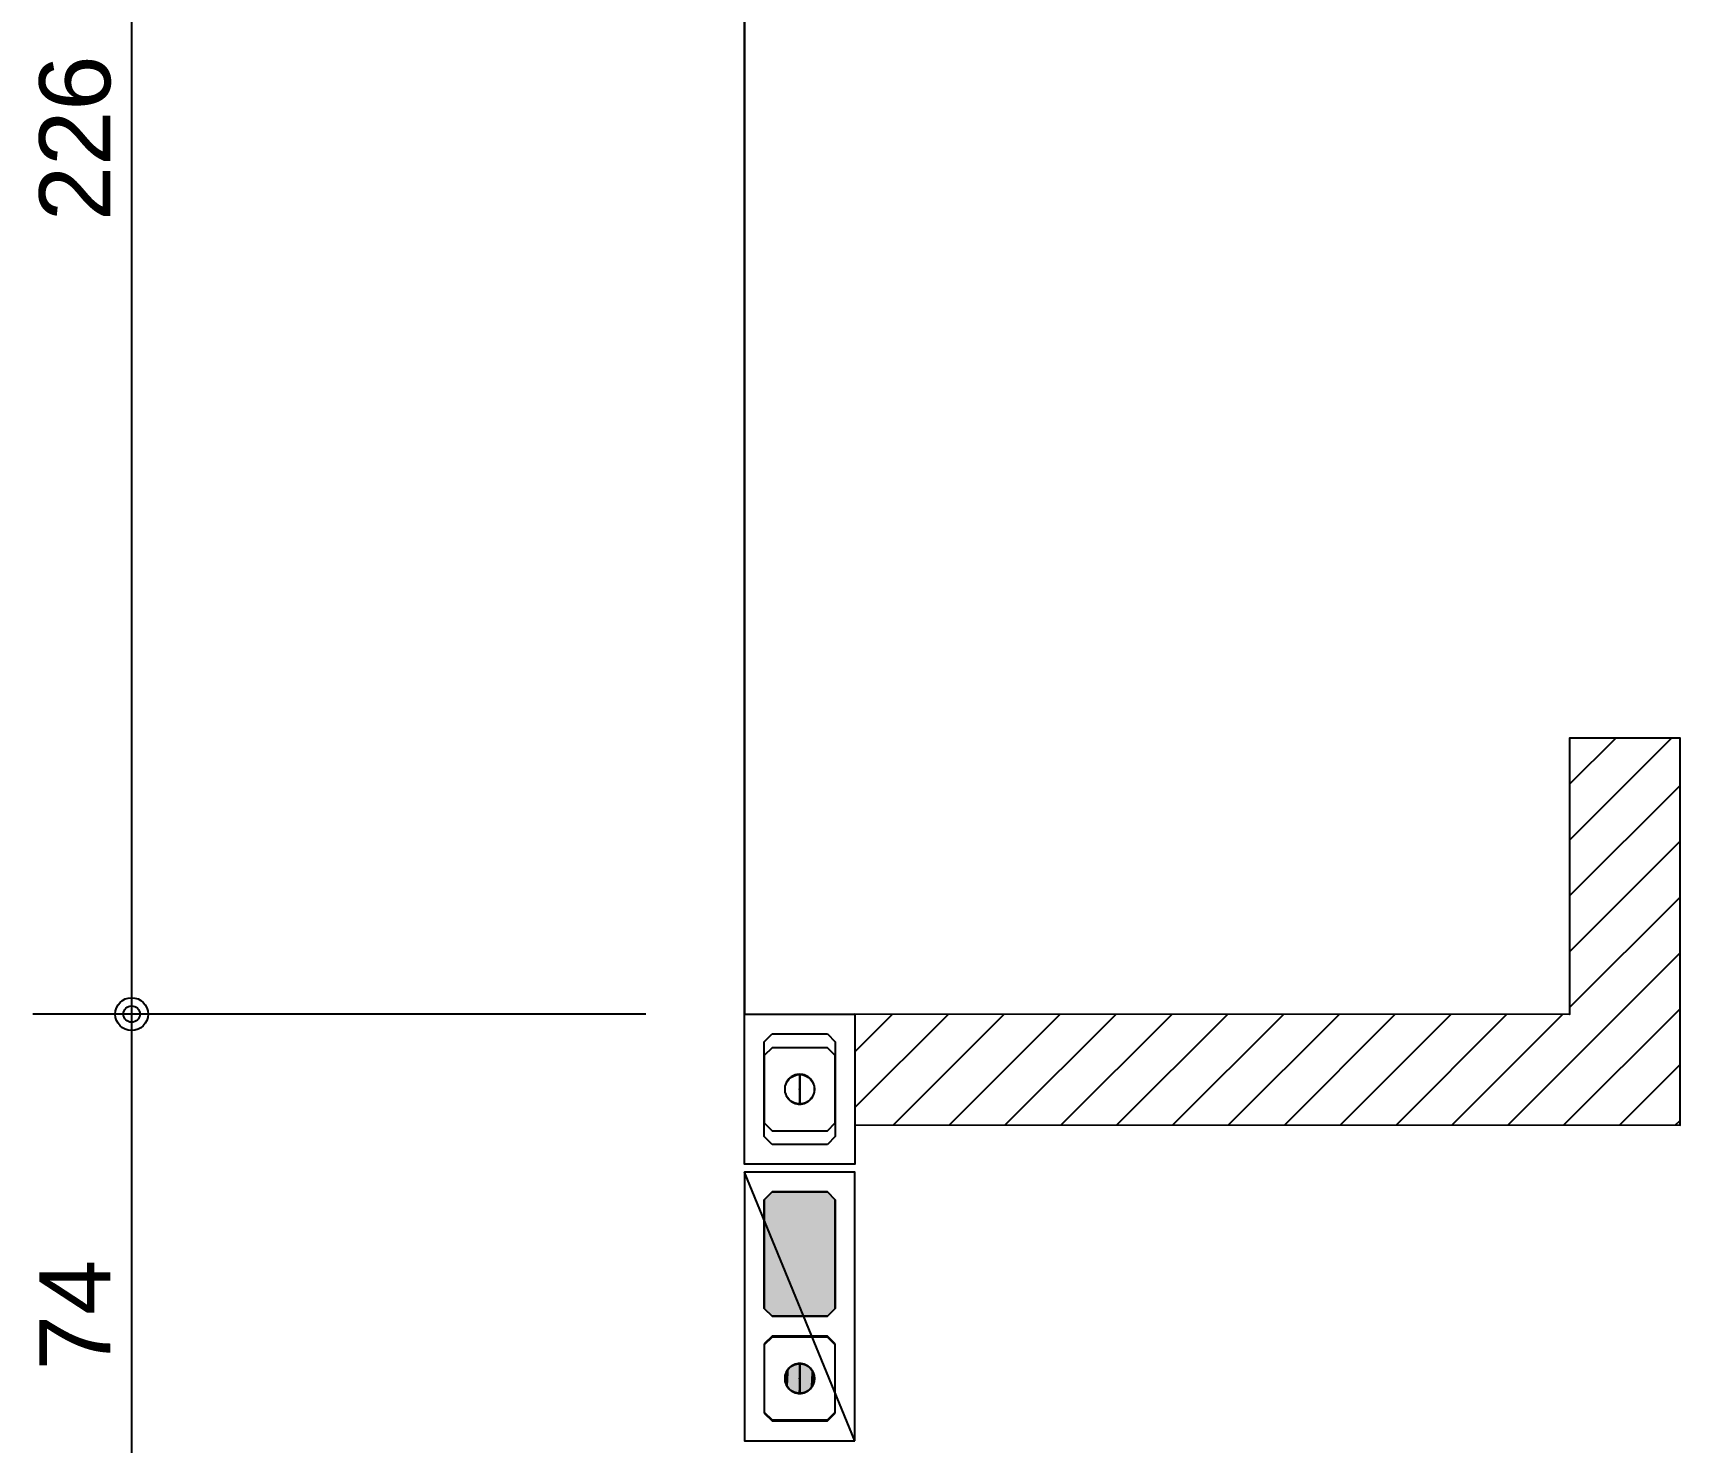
# Model space of a CAD drawing. Extents: x 0 to 119, y 0 to 84.
# Drawn here: x 12.636 to 16.808, y 54.136 to 57.704 of the extents above; entities that cross this region are included whole.
import ezdxf

# ---------------------------------------------------------------- set-up
doc = ezdxf.new("R2010")
doc.units = 0
doc.header["$MEASUREMENT"] = 0
doc.linetypes.add('ESTILO_TQS_0005', pattern=[0.4, 0.3, -0.1])
for name, color, linetype in [('27', 250, 'CONTINUOUS'), ('29', 9, 'CONTINUOUS'), ('3', 7, 'CONTINUOUS'), ('35', 255, 'CONTINUOUS'), ('9', 8, 'CONTINUOUS')]:
    doc.layers.add(name, color=color, linetype=linetype)
doc.styles.add('TQS_ARIAL', font='arial.ttf')

msp = doc.modelspace()

# ---------------------------------------------------------------- linework, layer by layer
at = {"layer": '27', "color": 250, "linetype": 'ESTILO_TQS_0005'}
for points in [[(14.6478, 55.169761), (14.6678, 55.149761), (14.6678, 54.909761), (14.6478, 54.889761), (14.5078, 54.889761), (14.4878, 54.909761), (14.4878, 55.149761), (14.5078, 55.169761), (14.6478, 55.169761)], [(14.6478, 54.454761), (14.6678, 54.474761), (14.6678, 54.749761), (14.6478, 54.769761), (14.5078, 54.769761), (14.4878, 54.749761), (14.4878, 54.474761), (14.5078, 54.454761), (14.6478, 54.454761)], [(14.6478, 54.189761), (14.6678, 54.209761), (14.6678, 54.384761), (14.6478, 54.404761), (14.5078, 54.404761), (14.4878, 54.384761), (14.4878, 54.209761), (14.5078, 54.189761), (14.6478, 54.189761)]]:
    msp.add_lwpolyline(points, dxfattribs=at)
at = {"layer": '29', "color": 9, "linetype": 'Continuous'}
for p, q in [((16.527652, 55.660424), (16.786097, 55.918575)), ((16.527652, 55.801765), (16.644595, 55.918575)), ((16.527652, 55.519083), (16.807652, 55.798765)), ((16.527652, 55.377741), (16.807652, 55.657424)), ((16.527652, 55.2364), (16.807652, 55.516083)), ((16.371239, 54.938823), (16.807652, 55.374742)), ((14.7178, 55.124695), (14.812912, 55.219698)), ((14.7178, 54.983353), (14.954321, 55.219606)), ((14.815604, 54.939705), (15.09573, 55.219513)), ((14.957025, 54.939625), (15.237138, 55.219421)), ((15.098447, 54.939545), (15.378547, 55.219328)), ((15.239868, 54.939465), (15.519956, 55.219235)), ((15.381289, 54.939384), (15.661365, 55.219143)), ((15.522711, 54.939304), (15.802774, 55.21905)), ((15.664132, 54.939224), (15.944183, 55.218957)), ((15.805553, 54.939144), (16.085592, 55.218865)), ((15.946975, 54.939063), (16.227001, 55.218772)), ((16.088396, 54.938983), (16.36841, 55.218679)), ((16.229817, 54.938903), (16.509819, 55.218587)), ((16.51266, 54.938743), (16.807652, 55.2334)), ((16.654081, 54.938662), (16.807652, 55.092059)), ((16.795503, 54.938582), (16.807652, 54.950718))]:
    msp.add_line(p, q, dxfattribs=at)
msp.add_lwpolyline([(14.7178, 54.939761), (16.807652, 54.938575), (16.807652, 55.918575), (16.527652, 55.918575), (16.527652, 55.218575), (14.7178, 55.219761), (14.7178, 54.939761)], dxfattribs=at)
at = {"layer": '3', "color": 7, "linetype": 'Continuous'}
for p, q in [((14.4378, 64.54), (14.4378, 55.219929)), ((14.4378, 55.219761), (14.4378, 64.539832)), ((14.5078, 55.134761), (14.4878, 55.114761)), ((14.4878, 55.114761), (14.4878, 54.944761)), ((14.6478, 55.134761), (14.5078, 55.134761)), ((14.6678, 55.114761), (14.6478, 55.134761)), ((14.6678, 54.944761), (14.6678, 55.114761)), ((14.4878, 54.944761), (14.5078, 54.924761)), ((14.5078, 54.924761), (14.6478, 54.924761)), ((14.6478, 54.924761), (14.6678, 54.944761)), ((14.7178, 54.139761), (14.4378, 54.819761)), ((14.5078, 54.402261), (14.4878, 54.382261)), ((14.4878, 54.382261), (14.4878, 54.212261)), ((14.6478, 54.402261), (14.5078, 54.402261)), ((14.6678, 54.382261), (14.6478, 54.402261)), ((14.6678, 54.212261), (14.6678, 54.382261)), ((14.4878, 54.212261), (14.5078, 54.192261)), ((14.6478, 54.192261), (14.6678, 54.212261)), ((14.5078, 54.192261), (14.6478, 54.192261))]:
    msp.add_line(p, q, dxfattribs=at)
for points in [[(14.7178, 55.219761), (14.7178, 54.839761), (14.4378, 54.839761), (14.4378, 55.219761), (14.7178, 55.219761)], [(14.5778, 55.030361), (14.577861, 55.030358), (14.577921, 55.030348), (14.57798, 55.030333), (14.578037, 55.030312), (14.578091, 55.030285), (14.578143, 55.030253), (14.578191, 55.030216), (14.578235, 55.030174), (14.578274, 55.030128), (14.578309, 55.030078), (14.578339, 55.030025), (14.578363, 55.029969), (14.578381, 55.029911), (14.578393, 55.029852), (14.578399, 55.029791), (14.578399, 55.02973), (14.578393, 55.02967), (14.578381, 55.02961), (14.578363, 55.029552), (14.578339, 55.029497), (14.578309, 55.029443), (14.578274, 55.029393), (14.578235, 55.029347), (14.578191, 55.029305), (14.578143, 55.029268), (14.578091, 55.029236), (14.578037, 55.029209), (14.57798, 55.029188), (14.577921, 55.029173), (14.577861, 55.029164), (14.5778, 55.029161), (14.5778, 55.067561), (14.573976, 55.067367), (14.570191, 55.066787), (14.566484, 55.065827), (14.562893, 55.064497), (14.559456, 55.062811), (14.556206, 55.060786), (14.553178, 55.058442), (14.550403, 55.055804), (14.547909, 55.052898), (14.545721, 55.049756), (14.543863, 55.046408), (14.542353, 55.042889), (14.541207, 55.039235), (14.540436, 55.035485), (14.540049, 55.031675), (14.540049, 55.027846), (14.540436, 55.024037), (14.541207, 55.020286), (14.542353, 55.016633), (14.543863, 55.013114), (14.545721, 55.009766), (14.547909, 55.006623), (14.550403, 55.003718), (14.553178, 55.00108), (14.556206, 54.998736), (14.559456, 54.99671), (14.562893, 54.995024), (14.566484, 54.993694), (14.570191, 54.992735), (14.573976, 54.992155), (14.5778, 54.991961), (14.5778, 55.030361)], [(14.5778, 55.029161), (14.577739, 55.029164), (14.577679, 55.029173), (14.57762, 55.029188), (14.577563, 55.029209), (14.577509, 55.029236), (14.577457, 55.029268), (14.577409, 55.029305), (14.577365, 55.029347), (14.577326, 55.029393), (14.577291, 55.029443), (14.577261, 55.029497), (14.577237, 55.029552), (14.577219, 55.02961), (14.577207, 55.02967), (14.577201, 55.02973), (14.577201, 55.029791), (14.577207, 55.029852), (14.577219, 55.029911), (14.577237, 55.029969), (14.577261, 55.030025), (14.577291, 55.030078), (14.577326, 55.030128), (14.577365, 55.030174), (14.577409, 55.030216), (14.577457, 55.030253), (14.577509, 55.030285), (14.577563, 55.030312), (14.57762, 55.030333), (14.577679, 55.030348), (14.577739, 55.030358), (14.5778, 55.030361), (14.5778, 54.991961), (14.581624, 54.992155), (14.585409, 54.992735), (14.589116, 54.993694), (14.592707, 54.995024), (14.596144, 54.99671), (14.599394, 54.998736), (14.602422, 55.00108), (14.605197, 55.003718), (14.607691, 55.006623), (14.609879, 55.009766), (14.611737, 55.013114), (14.613247, 55.016633), (14.614393, 55.020286), (14.615164, 55.024037), (14.615551, 55.027846), (14.615551, 55.031675), (14.615164, 55.035485), (14.614393, 55.039235), (14.613247, 55.042889), (14.611737, 55.046408), (14.609879, 55.049756), (14.607691, 55.052898), (14.605197, 55.055804), (14.602422, 55.058442), (14.599394, 55.060786), (14.596144, 55.062811), (14.592707, 55.064497), (14.589116, 55.065827), (14.585409, 55.066787), (14.581624, 55.067367), (14.5778, 55.067561), (14.5778, 55.029161)], [(14.7178, 54.139761), (14.7178, 54.819761), (14.4378, 54.819761), (14.4378, 54.139761), (14.7178, 54.139761)], [(14.5778, 54.297861), (14.577861, 54.297858), (14.577921, 54.297848), (14.57798, 54.297833), (14.578037, 54.297812), (14.578091, 54.297785), (14.578143, 54.297753), (14.578191, 54.297716), (14.578235, 54.297674), (14.578274, 54.297628), (14.578309, 54.297578), (14.578339, 54.297525), (14.578363, 54.297469), (14.578381, 54.297411), (14.578393, 54.297352), (14.578399, 54.297291), (14.578399, 54.29723), (14.578393, 54.29717), (14.578381, 54.29711), (14.578363, 54.297052), (14.578339, 54.296996), (14.578309, 54.296943), (14.578274, 54.296893), (14.578235, 54.296847), (14.578191, 54.296805), (14.578143, 54.296768), (14.578091, 54.296736), (14.578037, 54.296709), (14.57798, 54.296688), (14.577921, 54.296673), (14.577861, 54.296664), (14.5778, 54.296661), (14.5778, 54.335061), (14.573976, 54.334867), (14.570191, 54.334287), (14.566484, 54.333327), (14.562893, 54.331997), (14.559456, 54.330311), (14.556206, 54.328286), (14.553178, 54.325942), (14.550403, 54.323304), (14.547909, 54.320398), (14.545721, 54.317256), (14.543863, 54.313908), (14.542353, 54.310389), (14.541207, 54.306735), (14.540436, 54.302985), (14.540049, 54.299175), (14.540049, 54.295346), (14.540436, 54.291537), (14.541207, 54.287786), (14.542353, 54.284133), (14.543863, 54.280614), (14.545721, 54.277266), (14.547909, 54.274123), (14.550403, 54.271218), (14.553178, 54.26858), (14.556206, 54.266236), (14.559456, 54.26421), (14.562893, 54.262524), (14.566484, 54.261194), (14.570191, 54.260234), (14.573976, 54.259655), (14.5778, 54.259461), (14.5778, 54.297861)], [(14.5778, 54.296661), (14.577739, 54.296664), (14.577679, 54.296673), (14.57762, 54.296688), (14.577563, 54.296709), (14.577509, 54.296736), (14.577457, 54.296768), (14.577409, 54.296805), (14.577365, 54.296847), (14.577326, 54.296893), (14.577291, 54.296943), (14.577261, 54.296996), (14.577237, 54.297052), (14.577219, 54.29711), (14.577207, 54.29717), (14.577201, 54.29723), (14.577201, 54.297291), (14.577207, 54.297352), (14.577219, 54.297411), (14.577237, 54.297469), (14.577261, 54.297525), (14.577291, 54.297578), (14.577326, 54.297628), (14.577365, 54.297674), (14.577409, 54.297716), (14.577457, 54.297753), (14.577509, 54.297785), (14.577563, 54.297812), (14.57762, 54.297833), (14.577679, 54.297848), (14.577739, 54.297858), (14.5778, 54.297861), (14.5778, 54.259461), (14.581624, 54.259655), (14.585409, 54.260234), (14.589116, 54.261194), (14.592707, 54.262524), (14.596144, 54.26421), (14.599394, 54.266236), (14.602422, 54.26858), (14.605197, 54.271218), (14.607691, 54.274123), (14.609879, 54.277266), (14.611737, 54.280614), (14.613247, 54.284133), (14.614393, 54.287786), (14.615164, 54.291537), (14.615551, 54.295346), (14.615551, 54.299175), (14.615164, 54.302985), (14.614393, 54.306735), (14.613247, 54.310389), (14.611737, 54.313908), (14.609879, 54.317256), (14.607691, 54.320398), (14.605197, 54.323304), (14.602422, 54.325942), (14.599394, 54.328286), (14.596144, 54.330311), (14.592707, 54.331997), (14.589116, 54.333327), (14.585409, 54.334287), (14.581624, 54.334867), (14.5778, 54.335061), (14.5778, 54.296661)]]:
    msp.add_lwpolyline(points, dxfattribs=at)
for centre in [(14.5778, 55.029761), (14.5778, 54.297261)]:
    msp.add_circle(centre, 0.0372, dxfattribs=at)
for points in [[(14.545721, 54.317256), (14.545721, 54.277266), (14.547909, 54.320398)], [(14.545721, 54.277266), (14.547909, 54.274123), (14.547909, 54.320398)], [(14.547909, 54.320398), (14.547909, 54.274123), (14.550403, 54.323304)], [(14.547909, 54.274123), (14.550403, 54.271218), (14.550403, 54.323304)], [(14.550403, 54.323304), (14.550403, 54.271218), (14.553178, 54.325942)], [(14.550403, 54.271218), (14.553178, 54.26858), (14.553178, 54.325942)], [(14.553178, 54.325942), (14.553178, 54.26858), (14.556206, 54.328286)], [(14.553178, 54.26858), (14.556206, 54.266236), (14.556206, 54.328286)], [(14.556206, 54.328286), (14.556206, 54.266236), (14.559456, 54.330311)], [(14.556206, 54.266236), (14.559456, 54.26421), (14.559456, 54.330311)], [(14.559456, 54.330311), (14.559456, 54.26421), (14.562893, 54.331997)], [(14.559456, 54.26421), (14.562893, 54.262524), (14.562893, 54.331997)], [(14.562893, 54.331997), (14.562893, 54.262524), (14.566484, 54.333327)], [(14.562893, 54.262524), (14.566484, 54.261194), (14.566484, 54.333327)], [(14.566484, 54.333327), (14.566484, 54.261194), (14.570191, 54.334287)], [(14.566484, 54.261194), (14.570191, 54.260234), (14.570191, 54.334287)], [(14.573976, 54.259655), (14.573976, 54.334867), (14.570191, 54.260234)], [(14.570191, 54.334287), (14.570191, 54.260234), (14.573976, 54.334867)], [(14.573976, 54.259655), (14.5778, 54.297861), (14.5778, 54.335061)], [(14.573976, 54.259655), (14.5778, 54.335061), (14.573976, 54.334867)], [(14.5778, 54.296661), (14.581624, 54.334867), (14.5778, 54.335061)], [(14.5778, 54.296661), (14.5778, 54.259461), (14.581624, 54.334867)], [(14.5778, 54.259461), (14.581624, 54.259655), (14.581624, 54.334867)], [(14.581624, 54.334867), (14.581624, 54.259655), (14.585409, 54.334287)], [(14.581624, 54.259655), (14.585409, 54.260234), (14.585409, 54.334287)], [(14.585409, 54.334287), (14.585409, 54.260234), (14.589116, 54.333327)], [(14.585409, 54.260234), (14.589116, 54.261194), (14.589116, 54.333327)], [(14.589116, 54.333327), (14.589116, 54.261194), (14.592707, 54.331997)], [(14.589116, 54.261194), (14.592707, 54.262524), (14.592707, 54.331997)], [(14.592707, 54.331997), (14.592707, 54.262524), (14.596144, 54.330311)], [(14.592707, 54.262524), (14.596144, 54.26421), (14.596144, 54.330311)], [(14.596144, 54.330311), (14.596144, 54.26421), (14.599394, 54.328286)], [(14.596144, 54.26421), (14.599394, 54.266236), (14.599394, 54.328286)], [(14.599394, 54.328286), (14.599394, 54.266236), (14.602422, 54.325942)], [(14.599394, 54.266236), (14.602422, 54.26858), (14.602422, 54.325942)], [(14.602422, 54.325942), (14.602422, 54.26858), (14.605197, 54.323304)], [(14.602422, 54.26858), (14.605197, 54.271218), (14.605197, 54.323304)], [(14.605197, 54.323304), (14.605197, 54.271218), (14.607691, 54.320398)], [(14.605197, 54.271218), (14.607691, 54.274123), (14.607691, 54.320398)], [(14.607691, 54.320398), (14.607691, 54.274123), (14.609879, 54.317256)], [(14.540049, 54.299175), (14.540049, 54.295346), (14.540436, 54.302985)], [(14.540049, 54.295346), (14.540436, 54.291537), (14.540436, 54.302985)], [(14.540436, 54.302985), (14.540436, 54.291537), (14.541207, 54.306735)], [(14.540436, 54.291537), (14.541207, 54.287786), (14.541207, 54.306735)], [(14.541207, 54.306735), (14.541207, 54.287786), (14.542353, 54.310389)], [(14.541207, 54.287786), (14.542353, 54.284133), (14.542353, 54.310389)], [(14.542353, 54.310389), (14.542353, 54.284133), (14.543863, 54.313908)], [(14.542353, 54.284133), (14.543863, 54.280614), (14.543863, 54.313908)], [(14.543863, 54.313908), (14.543863, 54.280614), (14.545721, 54.317256)], [(14.543863, 54.280614), (14.545721, 54.277266), (14.545721, 54.317256)], [(14.573976, 54.259655), (14.5778, 54.259461), (14.5778, 54.297861)], [(14.577365, 54.296847), (14.5778, 54.296661), (14.577326, 54.296893)], [(14.5778, 54.296661), (14.5778, 54.296661), (14.577326, 54.296893)], [(14.577326, 54.296893), (14.5778, 54.296661), (14.577326, 54.296893)], [(14.5778, 54.296661), (14.5778, 54.296661), (14.577326, 54.296893)], [(14.577326, 54.296893), (14.5778, 54.296661), (14.577326, 54.296893)], [(14.5778, 54.296661), (14.5778, 54.296661), (14.577326, 54.296893)], [(14.577409, 54.296805), (14.5778, 54.296661), (14.577365, 54.296847)], [(14.5778, 54.296661), (14.5778, 54.296661), (14.577365, 54.296847)], [(14.577365, 54.296847), (14.5778, 54.296661), (14.577365, 54.296847)], [(14.5778, 54.296661), (14.5778, 54.296661), (14.577365, 54.296847)], [(14.577457, 54.296768), (14.5778, 54.296661), (14.577409, 54.296805)], [(14.5778, 54.296661), (14.5778, 54.296661), (14.577409, 54.296805)], [(14.577509, 54.296736), (14.5778, 54.296661), (14.577457, 54.296768)], [(14.5778, 54.296661), (14.5778, 54.296661), (14.577457, 54.296768)], [(14.57762, 54.296688), (14.5778, 54.296661), (14.577509, 54.296736)], [(14.5778, 54.296661), (14.5778, 54.296661), (14.577509, 54.296736)], [(14.5778, 54.296661), (14.5778, 54.296661), (14.57762, 54.296688)], [(14.5778, 54.296661), (14.5778, 54.296661), (14.57762, 54.296688)], [(14.5778, 54.297861), (14.578274, 54.297628), (14.5778, 54.297861)], [(14.578274, 54.297628), (14.578274, 54.297628), (14.5778, 54.297861)], [(14.5778, 54.297861), (14.578274, 54.297628), (14.5778, 54.297861)], [(14.578274, 54.297628), (14.578274, 54.297628), (14.5778, 54.297861)], [(14.5778, 54.297861), (14.578274, 54.297628), (14.5778, 54.297861)], [(14.578274, 54.297628), (14.578235, 54.297674), (14.5778, 54.297861)], [(14.5778, 54.297861), (14.578235, 54.297674), (14.5778, 54.297861)], [(14.578235, 54.297674), (14.578235, 54.297674), (14.5778, 54.297861)], [(14.5778, 54.297861), (14.578235, 54.297674), (14.5778, 54.297861)], [(14.578235, 54.297674), (14.578191, 54.297716), (14.5778, 54.297861)], [(14.5778, 54.297861), (14.578191, 54.297716), (14.5778, 54.297861)], [(14.578191, 54.297716), (14.578143, 54.297753), (14.5778, 54.297861)], [(14.5778, 54.297861), (14.578143, 54.297753), (14.5778, 54.297861)], [(14.578143, 54.297753), (14.578091, 54.297785), (14.5778, 54.297861)], [(14.5778, 54.297861), (14.578091, 54.297785), (14.5778, 54.297861)], [(14.578091, 54.297785), (14.57798, 54.297833), (14.5778, 54.297861)], [(14.5778, 54.297861), (14.57798, 54.297833), (14.5778, 54.297861)], [(14.57798, 54.297833), (14.5778, 54.297861), (14.5778, 54.297861)], [(14.5778, 54.297861), (14.5778, 54.297861), (14.5778, 54.297861)], [(14.5778, 54.297861), (14.5778, 54.297861), (14.5778, 54.297861)], [(14.5778, 54.297861), (14.5778, 54.297861), (14.5778, 54.297861)], [(14.5778, 54.297861), (14.5778, 54.297861), (14.5778, 54.297861)], [(14.5778, 54.297861), (14.5778, 54.297861), (14.5778, 54.297861)], [(14.5778, 54.297861), (14.5778, 54.297861), (14.5778, 54.297861)], [(14.5778, 54.297861), (14.5778, 54.297861), (14.5778, 54.297861)], [(14.5778, 54.297861), (14.5778, 54.297861), (14.5778, 54.297861)], [(14.5778, 54.297861), (14.5778, 54.297861), (14.5778, 54.297861)], [(14.5778, 54.297861), (14.5778, 54.297861), (14.5778, 54.297861)], [(14.5778, 54.297861), (14.5778, 54.297861), (14.5778, 54.297861)], [(14.5778, 54.297861), (14.5778, 54.297861), (14.5778, 54.297861)], [(14.5778, 54.296661), (14.5778, 54.296661), (14.5778, 54.296661)], [(14.5778, 54.296661), (14.5778, 54.296661), (14.5778, 54.296661)], [(14.5778, 54.296661), (14.5778, 54.296661), (14.5778, 54.296661)], [(14.5778, 54.296661), (14.5778, 54.296661), (14.5778, 54.296661)], [(14.5778, 54.296661), (14.5778, 54.296661), (14.5778, 54.296661)], [(14.5778, 54.296661), (14.5778, 54.296661), (14.5778, 54.296661)], [(14.5778, 54.296661), (14.5778, 54.296661), (14.5778, 54.296661)], [(14.5778, 54.296661), (14.5778, 54.296661), (14.5778, 54.296661)], [(14.5778, 54.296661), (14.5778, 54.296661), (14.5778, 54.296661)], [(14.5778, 54.296661), (14.5778, 54.296661), (14.5778, 54.296661)], [(14.5778, 54.296661), (14.5778, 54.296661), (14.5778, 54.296661)], [(14.5778, 54.296661), (14.5778, 54.296661), (14.5778, 54.296661)], [(14.607691, 54.274123), (14.609879, 54.277266), (14.609879, 54.317256)], [(14.609879, 54.317256), (14.609879, 54.277266), (14.611737, 54.313908)], [(14.609879, 54.277266), (14.611737, 54.280614), (14.611737, 54.313908)], [(14.611737, 54.313908), (14.611737, 54.280614), (14.613247, 54.310389)], [(14.611737, 54.280614), (14.613247, 54.284133), (14.613247, 54.310389)], [(14.613247, 54.310389), (14.613247, 54.284133), (14.614393, 54.306735)], [(14.613247, 54.284133), (14.614393, 54.287786), (14.614393, 54.306735)], [(14.614393, 54.306735), (14.614393, 54.287786), (14.615164, 54.302985)], [(14.614393, 54.287786), (14.615164, 54.291537), (14.615164, 54.302985)], [(14.615164, 54.302985), (14.615164, 54.291537), (14.615551, 54.299175)], [(14.615164, 54.291537), (14.615551, 54.295346), (14.615551, 54.299175)]]:
    msp.add_solid(points, dxfattribs=at)
at = {"layer": '35', "color": 255, "linetype": 'Continuous'}
for p, q in [((12.8856, 59.73988), (12.8856, 55.219929)), ((14.1878, 55.219929), (12.6356, 55.219929)), ((14.1878, 55.219929), (12.6356, 55.219929)), ((12.8856, 55.219929), (12.8856, 53.74)), ((14.4378, 55.219929), (14.4378, 55.219929)), ((14.4378, 55.219929), (14.4378, 55.219929))]:
    msp.add_line(p, q, dxfattribs=at)
for radius in [0.041625, 0.041625, 0.02075, 0.02075]:
    msp.add_circle((12.8856, 55.219929), radius, dxfattribs=at)
at = {"layer": '9', "color": 8, "linetype": 'Continuous'}
msp.add_lwpolyline([(14.6478, 54.769761), (14.6678, 54.749761), (14.6678, 54.474761), (14.6478, 54.454761), (14.5078, 54.454761), (14.4878, 54.474761), (14.4878, 54.749761), (14.5078, 54.769761), (14.6478, 54.769761)], dxfattribs=at)
for points in [[(14.6478, 54.769761), (14.5078, 54.454761), (14.4878, 54.474761)], [(14.6478, 54.769761), (14.4878, 54.474761), (14.4878, 54.749761)], [(14.6478, 54.769761), (14.4878, 54.749761), (14.5078, 54.769761)], [(14.6478, 54.769761), (14.6478, 54.454761), (14.5078, 54.454761)], [(14.6478, 54.769761), (14.5078, 54.769761), (14.6478, 54.769761)], [(14.6478, 54.769761), (14.6678, 54.749761), (14.6678, 54.474761)], [(14.6478, 54.769761), (14.6678, 54.474761), (14.6478, 54.454761)]]:
    msp.add_solid(points, dxfattribs=at)

# ---------------------------------------------------------------- texts
at = {"layer": '35', "color": 255, "linetype": 'Continuous', "style": 'TQS_ARIAL'}
for s, p in [('226', (12.8316, 57.227904)), ('74', (12.8316, 54.317965))]:
    msp.add_text(s, height=0.18, rotation=90, dxfattribs=at).set_placement(p)

doc.saveas('drawing.dxf')
